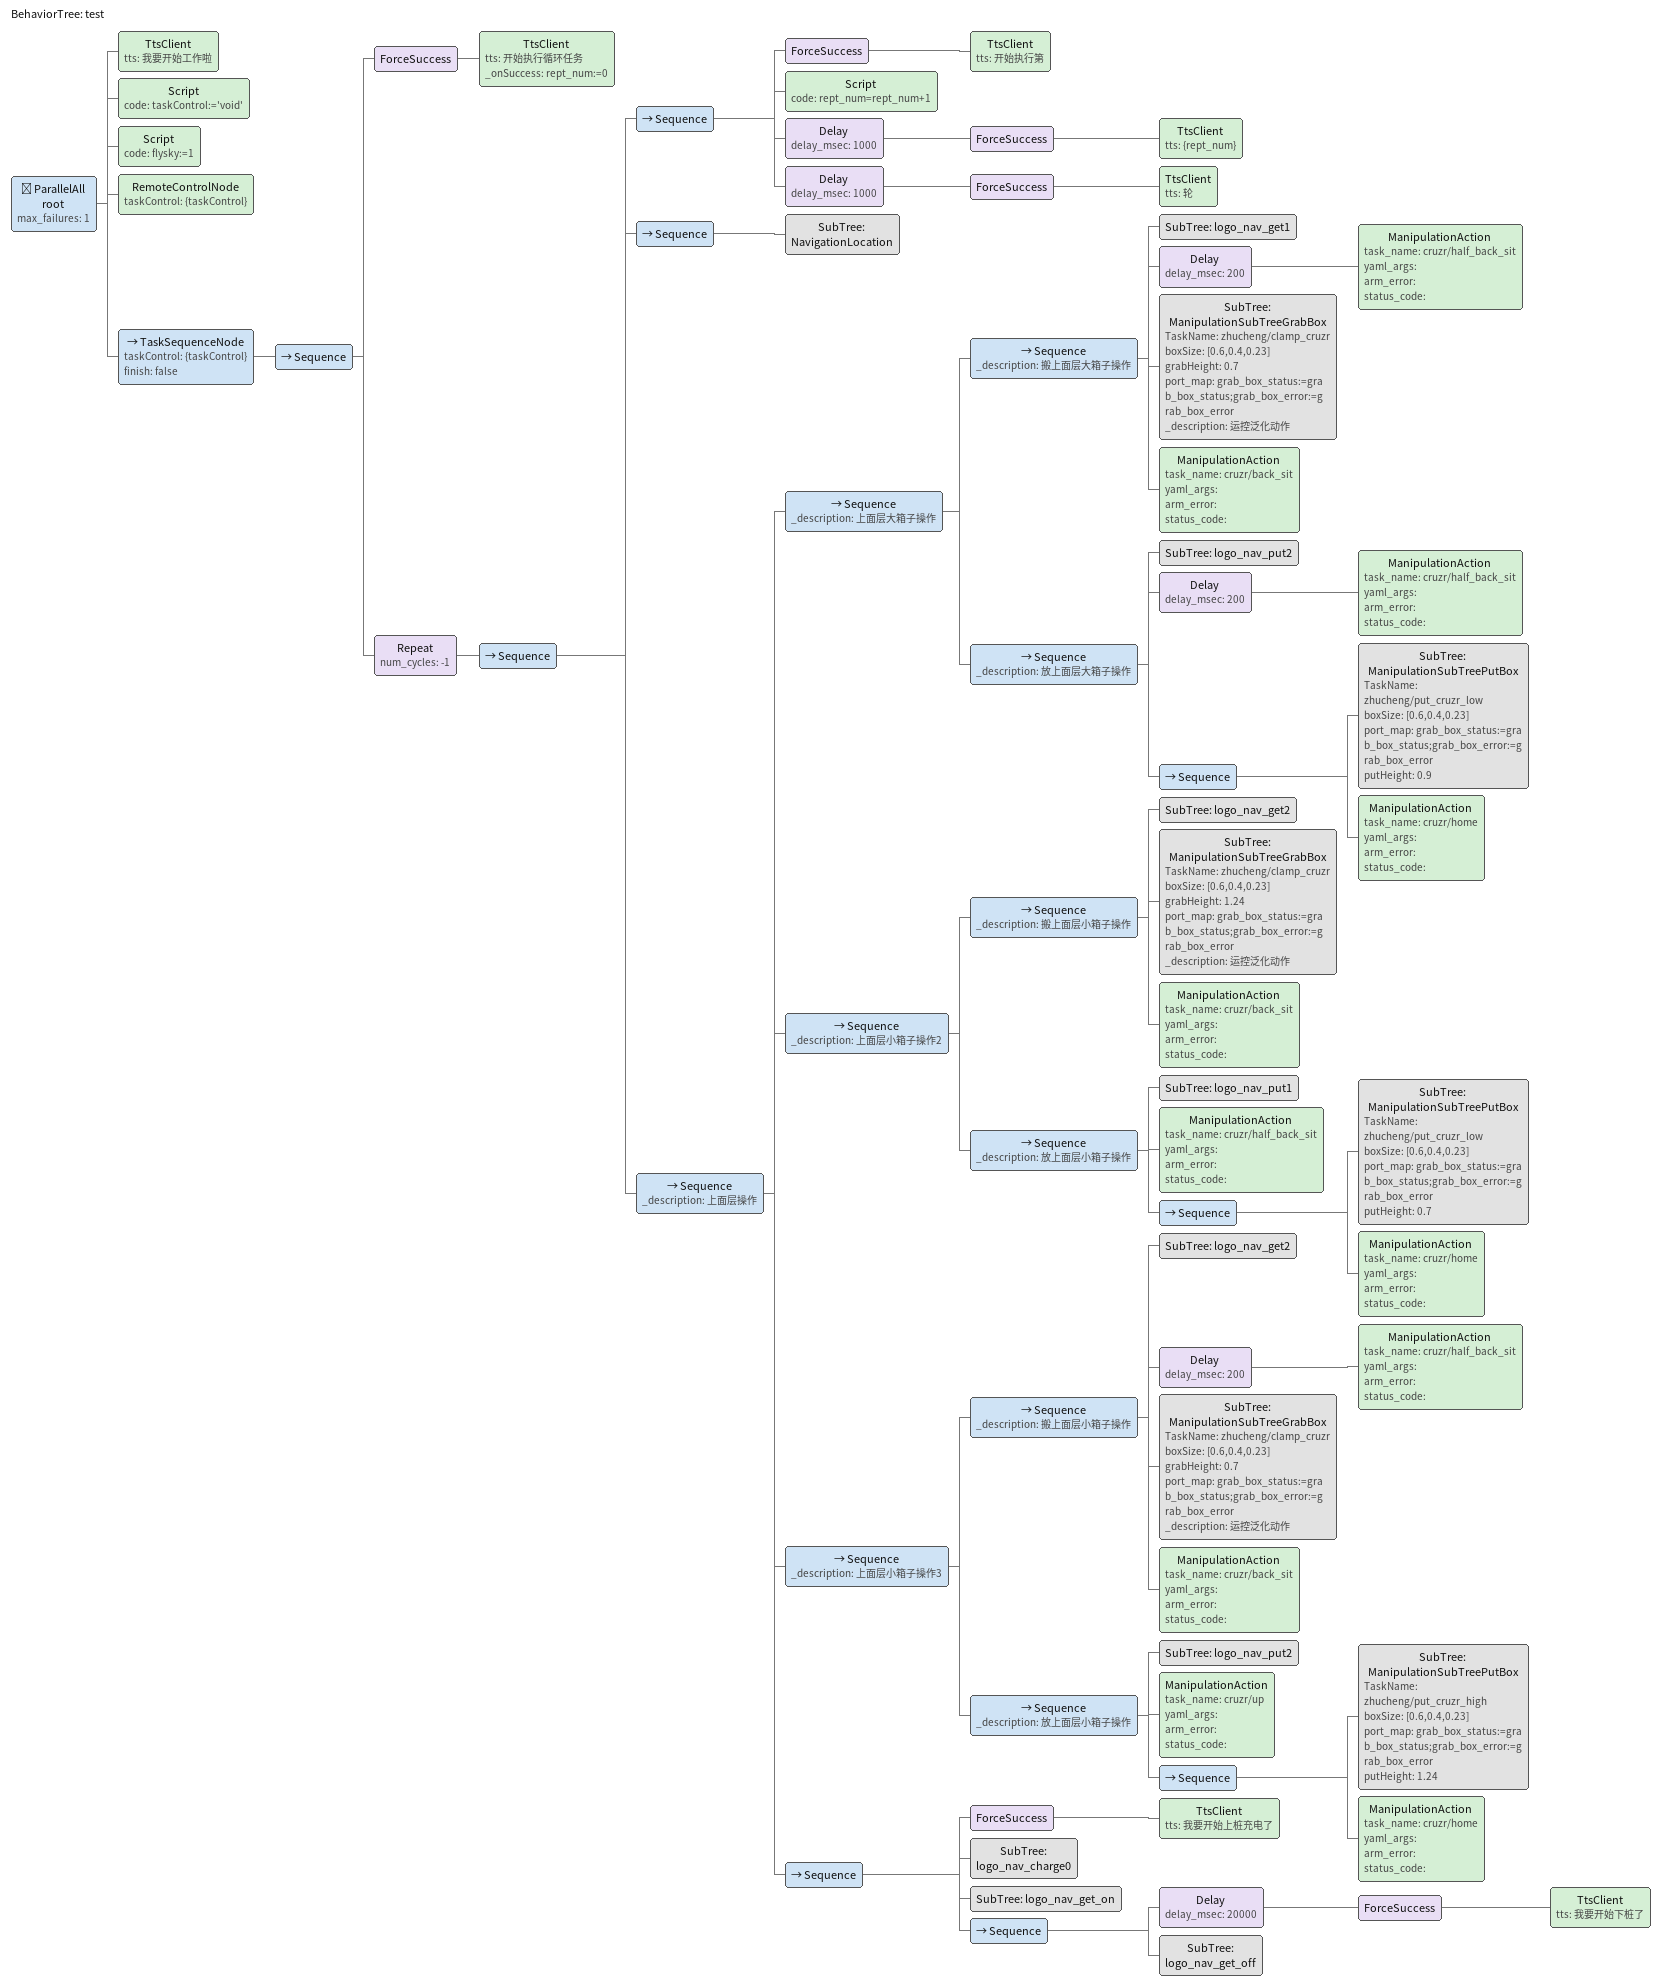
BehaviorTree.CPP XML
<?xml version="1.0" encoding="UTF-8"?>
<root BTCPP_format="4"
      main_tree_to_execute="test">
  <include path="subtrees/Navigation/navigation.xml"/>

  <include path="subtrees/Manipulation/manipulation.xml"/>

  <BehaviorTree ID="test">
    <ParallelAll name="root"
                 max_failures="1">
      <TtsClient tts="我要开始工作啦"/>
      <Script code=" taskControl:=&apos;void&apos;"/>
      <Script code=" flysky:=1"/>
      <RemoteControlNode taskControl="{taskControl}"/>
      <TaskSequenceNode taskControl="{taskControl}"
                        finish="false">
        <Sequence>
          <ForceSuccess>
            <TtsClient tts="开始执行循环任务"
                       _onSuccess="rept_num:=0"/>
          </ForceSuccess>
          <Repeat num_cycles="-1">
            <Sequence>
              <Sequence>
                <ForceSuccess>
                  <TtsClient tts="开始执行第"/>
                </ForceSuccess>
                <Script code="rept_num=rept_num+1"/>
                <Delay delay_msec="1000">
                  <ForceSuccess>
                    <TtsClient tts="{rept_num}"/>
                  </ForceSuccess>
                </Delay>
                <Delay delay_msec="1000">
                  <ForceSuccess>
                    <TtsClient tts="轮"/>
                  </ForceSuccess>
                </Delay>
              </Sequence>
              <Sequence>
                <SubTree ID="NavigationLocation"/>
              </Sequence>
              <Sequence _description="上面层操作">
                <Sequence _description="上面层大箱子操作">
                  <Sequence _description="搬上面层大箱子操作">
                    <SubTree ID="logo_nav_get1"/>
                    <Delay delay_msec="200">
                      <ManipulationAction task_name="cruzr/half_back_sit"
                                          yaml_args=""
                                          arm_error=""
                                          status_code=""/>
                    </Delay>
                    <SubTree ID="ManipulationSubTreeGrabBox"
                             TaskName="zhucheng/clamp_cruzr"
                             boxSize="[0.6,0.4,0.23]"
                             grabHeight="0.7"
                             port_map="grab_box_status:=grab_box_status;grab_box_error:=grab_box_error"
                             _description="运控泛化动作"/>
                    <ManipulationAction task_name="cruzr/back_sit"
                                        yaml_args=""
                                        arm_error=""
                                        status_code=""/>
                  </Sequence>
                  <Sequence _description="放上面层大箱子操作">
                    <SubTree ID="logo_nav_put2"/>
                    <Delay delay_msec="200">
                      <ManipulationAction task_name="cruzr/half_back_sit"
                                          yaml_args=""
                                          arm_error=""
                                          status_code=""/>
                    </Delay>
                    <Sequence>
                      <SubTree ID="ManipulationSubTreePutBox"
                               TaskName="zhucheng/put_cruzr_low"
                               boxSize="[0.6,0.4,0.23]"
                               port_map="grab_box_status:=grab_box_status;grab_box_error:=grab_box_error"
                               putHeight="0.9"/>
                      <ManipulationAction task_name="cruzr/home"
                                          yaml_args=""
                                          arm_error=""
                                          status_code=""/>
                    </Sequence>
                  </Sequence>
                </Sequence>
                <Sequence _description="上面层小箱子操作2">
                  <Sequence _description="搬上面层小箱子操作">
                    <SubTree ID="logo_nav_get2"/>
                    <SubTree ID="ManipulationSubTreeGrabBox"
                             TaskName="zhucheng/clamp_cruzr"
                             boxSize="[0.6,0.4,0.23]"
                             grabHeight="1.24"
                             port_map="grab_box_status:=grab_box_status;grab_box_error:=grab_box_error"
                             _description="运控泛化动作"/>
                    <ManipulationAction task_name="cruzr/back_sit"
                                        yaml_args=""
                                        arm_error=""
                                        status_code=""/>
                  </Sequence>
                  <Sequence _description="放上面层小箱子操作">
                    <SubTree ID="logo_nav_put1"/>
                    <ManipulationAction task_name="cruzr/half_back_sit"
                                        yaml_args=""
                                        arm_error=""
                                        status_code=""/>
                    <Sequence>
                      <SubTree ID="ManipulationSubTreePutBox"
                               TaskName="zhucheng/put_cruzr_low"
                               boxSize="[0.6,0.4,0.23]"
                               port_map="grab_box_status:=grab_box_status;grab_box_error:=grab_box_error"
                               putHeight="0.7"/>
                      <ManipulationAction task_name="cruzr/home"
                                          yaml_args=""
                                          arm_error=""
                                          status_code=""/>
                    </Sequence>
                  </Sequence>
                </Sequence>
                <Sequence _description="上面层小箱子操作3">
                  <Sequence _description="搬上面层小箱子操作">
                    <SubTree ID="logo_nav_get2"/>
                    <Delay delay_msec="200">
                      <ManipulationAction task_name="cruzr/half_back_sit"
                                          yaml_args=""
                                          arm_error=""
                                          status_code=""/>
                    </Delay>
                    <SubTree ID="ManipulationSubTreeGrabBox"
                             TaskName="zhucheng/clamp_cruzr"
                             boxSize="[0.6,0.4,0.23]"
                             grabHeight="0.7"
                             port_map="grab_box_status:=grab_box_status;grab_box_error:=grab_box_error"
                             _description="运控泛化动作"/>
                    <ManipulationAction task_name="cruzr/back_sit"
                                        yaml_args=""
                                        arm_error=""
                                        status_code=""/>
                  </Sequence>
                  <Sequence _description="放上面层小箱子操作">
                    <SubTree ID="logo_nav_put2"/>
                    <ManipulationAction task_name="cruzr/up"
                                        yaml_args=""
                                        arm_error=""
                                        status_code=""/>
                    <Sequence>
                      <SubTree ID="ManipulationSubTreePutBox"
                               TaskName="zhucheng/put_cruzr_high"
                               boxSize="[0.6,0.4,0.23]"
                               port_map="grab_box_status:=grab_box_status;grab_box_error:=grab_box_error"
                               putHeight="1.24"/>
                      <ManipulationAction task_name="cruzr/home"
                                          yaml_args=""
                                          arm_error=""
                                          status_code=""/>
                    </Sequence>
                  </Sequence>
                </Sequence>
                <Sequence>
                  <ForceSuccess>
                    <TtsClient tts="我要开始上桩充电了"/>
                  </ForceSuccess>
                  <SubTree ID="logo_nav_charge0"/>
                  <SubTree ID="logo_nav_get_on"/>
                  <Sequence>
                    <Delay delay_msec="20000">
                      <ForceSuccess>
                        <TtsClient tts="我要开始下桩了"/>
                      </ForceSuccess>
                    </Delay>
                    <SubTree ID="logo_nav_get_off"/>
                  </Sequence>
                </Sequence>
              </Sequence>
            </Sequence>
          </Repeat>
        </Sequence>
      </TaskSequenceNode>
    </ParallelAll>
  </BehaviorTree>

</root>
